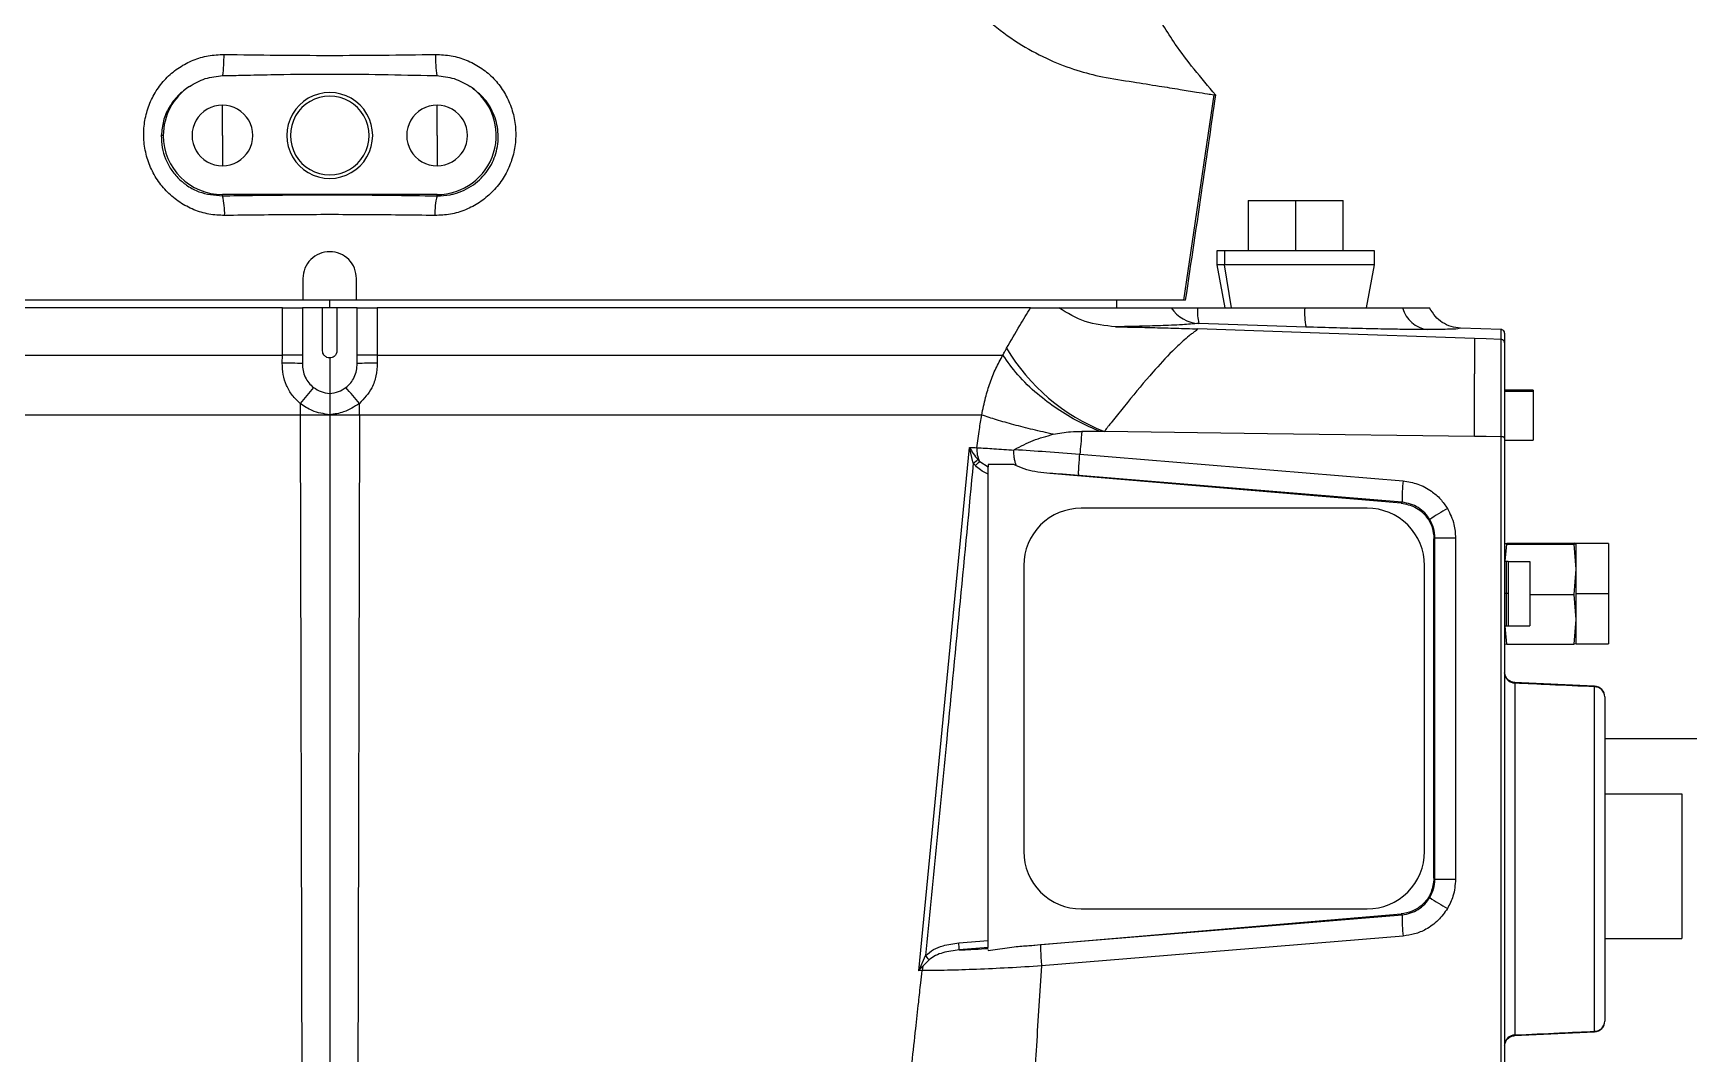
# Model space of a CAD drawing. Header units: millimetres. Extents: x -356 to 237, y 0 to 365.
# Drawn here: x 163.01 to 172.12, y 42.7 to 48.32 of the extents above; entities that cross this region are included whole.
import ezdxf

# ---------------------------------------------------------------- set-up
doc = ezdxf.new("R2010")
doc.units = ezdxf.units.MM

msp = doc.modelspace()

# ---------------------------------------------------------------- linework, layer by layer
at = {"color": 7, "linetype": 'Continuous', "lineweight": 25}
for p, q in [((164.0481, 47.7579), (164.0481, 47.9252)), ((165.2292, 47.7579), (165.2292, 47.9252)), ((169.5026, 47.982), (169.3357, 46.8524)), ((163.7227, 47.7579), (163.7118, 47.7579)), ((164.0481, 47.7579), (164.0481, 47.5905)), ((165.2292, 47.7579), (165.2292, 47.5905)), ((164.0481, 47.4258), (164.0481, 47.4325)), ((165.2292, 47.4325), (164.0481, 47.4325)), ((165.2292, 47.4258), (165.2292, 47.4325)), ((169.6922, 47.3996), (169.6922, 47.124)), ((169.6922, 47.3996), (169.9536, 47.3996)), ((169.9536, 47.3996), (170.215, 47.3996)), ((169.9536, 47.124), (169.9536, 47.3996)), ((170.215, 47.124), (170.215, 47.3996)), ((169.5205, 47.124), (169.5205, 47.0453)), ((169.5617, 47.124), (169.5205, 47.124)), ((169.5617, 47.124), (169.5617, 47.0453)), ((170.3867, 47.124), (169.5617, 47.124)), ((170.3867, 47.0453), (170.3867, 47.124)), ((169.5205, 47.0453), (169.5638, 46.8091)), ((169.5617, 47.0453), (169.5205, 47.0453)), ((170.3867, 47.0453), (169.5617, 47.0453)), ((169.6009, 46.8091), (169.5617, 47.0453)), ((170.3434, 46.8091), (170.3867, 47.0453)), ((164.491, 46.9705), (164.491, 46.8524)), ((164.7863, 46.8524), (164.7863, 46.9705)), ((164.491, 46.8524), (159.9988, 46.8524)), ((164.7863, 46.8524), (164.491, 46.8524)), ((164.6386, 46.8091), (164.6386, 46.8524)), ((169.3357, 46.8524), (164.7863, 46.8524)), ((168.9694, 46.8091), (168.9694, 46.8524)), ((169.3478, 46.8524), (169.3357, 46.8524)), ((164.3778, 46.8091), (159.9565, 46.8091)), ((164.3778, 46.5492), (164.3778, 46.8091)), ((164.3778, 46.8091), (164.488, 46.8091)), ((164.488, 46.8091), (164.488, 46.5492)), ((164.5993, 46.8091), (164.488, 46.8091)), ((164.5993, 46.5728), (164.5993, 46.8091)), ((164.678, 46.8091), (164.5993, 46.8091)), ((164.678, 46.8091), (164.678, 46.5728)), ((164.7893, 46.8091), (164.678, 46.8091)), ((164.7893, 46.5492), (164.7893, 46.8091)), ((164.7893, 46.8091), (164.8995, 46.8091)), ((164.8995, 46.8091), (164.8995, 46.5492)), ((168.4936, 46.8091), (164.8995, 46.8091)), ((168.4936, 46.8091), (168.6501, 46.8091)), ((168.6501, 46.8091), (169.2684, 46.8091)), ((169.2684, 46.8091), (169.4134, 46.8091)), ((169.4134, 46.8091), (170.0031, 46.8091)), ((170.0031, 46.8091), (170.5415, 46.8091)), ((170.5415, 46.8091), (170.6906, 46.8091)), ((170.0104, 46.7037), (169.4206, 46.7234)), ((171.0842, 46.69), (170.861, 46.6978)), ((171.0842, 46.6357), (171.0842, 46.69)), ((171.1032, 46.6703), (171.1032, 46.6162)), ((170.9379, 46.6408), (170.9379, 46.458)), ((171.0842, 46.1), (171.0842, 46.6357)), ((171.1032, 46.6162), (171.1032, 46.0928)), ((159.9565, 46.5492), (164.3778, 46.5492)), ((164.488, 46.5492), (164.3778, 46.5492)), ((164.488, 46.5492), (164.488, 46.5034)), ((164.6386, 46.5335), (164.6386, 46.3372)), ((164.7893, 46.5034), (164.7893, 46.5492)), ((164.8995, 46.5492), (164.7893, 46.5492)), ((164.8995, 46.5492), (168.3424, 46.5492)), ((170.9379, 46.458), (170.9379, 46.4464)), ((170.9379, 46.1019), (170.9379, 46.4464)), ((164.6386, 46.3372), (164.6386, 46.2214)), ((171.2607, 46.3563), (171.1032, 46.3563)), ((171.1032, 46.3506), (171.2607, 46.3506)), ((171.2607, 46.3563), (171.2607, 46.3506)), ((171.2607, 46.3506), (171.2607, 46.0807)), ((164.4755, 46.2196), (159.968, 46.2196)), ((164.6386, 46.2196), (164.4755, 46.2196)), ((164.4755, 46.2196), (164.4944, 38.502)), ((164.6386, 46.2214), (164.6386, 46.2196)), ((164.8017, 46.2196), (164.6386, 46.2196)), ((164.6386, 46.2196), (164.6386, 38.502)), ((164.8017, 46.2196), (164.7829, 38.502)), ((168.2259, 46.2196), (164.8017, 46.2196)), ((171.0842, 38.7996), (171.0842, 46.1)), ((167.88, 43.1613), (168.1593, 46.0405)), ((168.1797, 45.9551), (168.1593, 46.0405)), ((171.1032, 46.0928), (171.1032, 38.7996)), ((171.1032, 46.0807), (171.2607, 46.0807)), ((168.2148, 45.9639), (168.2607, 45.9341)), ((168.403, 45.948), (168.2607, 45.948)), ((168.2607, 45.948), (168.2607, 45.9341)), ((168.2607, 45.8948), (168.2607, 45.9341)), ((168.4177, 45.9398), (168.403, 45.948)), ((168.7657, 46.0038), (170.5447, 45.8566)), ((168.2607, 43.328), (168.2607, 45.8948)), ((170.5342, 45.7345), (168.6001, 45.8984)), ((170.5388, 45.7391), (168.7598, 45.8863)), ((170.5342, 45.7345), (170.5388, 45.7391)), ((170.3473, 45.7067), (168.7725, 45.7067)), ((170.7193, 45.5437), (170.7142, 45.5386)), ((170.7142, 43.67), (170.7142, 45.5386)), ((170.7193, 43.665), (170.7193, 45.5437)), ((170.7193, 45.5437), (170.8331, 45.5437)), ((170.8331, 45.5437), (170.8331, 43.665)), ((171.1032, 45.5123), (171.1146, 45.5148)), ((171.1146, 45.5097), (171.1032, 45.5123)), ((171.1069, 45.4158), (171.1146, 45.5097)), ((171.1146, 45.5148), (171.4855, 45.5148)), ((171.1146, 45.5097), (171.4855, 45.5097)), ((171.4969, 45.5123), (171.4855, 45.5148)), ((171.4855, 45.5097), (171.4969, 45.5123)), ((171.4969, 45.3706), (171.4855, 45.5097)), ((171.6741, 45.5123), (171.4969, 45.5123)), ((171.4969, 45.3706), (171.4969, 45.5123)), ((171.6741, 45.5123), (171.6741, 45.2367)), ((168.4575, 45.3917), (168.4575, 43.8169)), ((170.6623, 43.8169), (170.6623, 45.3917)), ((171.1229, 45.4132), (171.1108, 45.4136)), ((171.1108, 45.4136), (171.1108, 45.2367)), ((171.1229, 45.4132), (171.1229, 45.2367)), ((171.1229, 45.4132), (171.241, 45.4132)), ((171.241, 45.4132), (171.241, 45.0602)), ((171.4855, 45.2316), (171.4969, 45.3706)), ((171.4969, 45.2367), (171.4969, 45.3706)), ((171.1108, 45.2367), (171.1032, 45.2367)), ((171.1229, 45.2367), (171.1108, 45.2367)), ((171.1108, 45.2367), (171.1108, 45.0598)), ((171.1229, 45.2367), (171.1229, 45.0602)), ((171.241, 45.2316), (171.4855, 45.2316)), ((171.4969, 45.0951), (171.4855, 45.2316)), ((171.4969, 45.0951), (171.4969, 45.2367)), ((171.4969, 45.2367), (171.6741, 45.2367)), ((171.6741, 45.2367), (171.6741, 44.9611)), ((171.1146, 44.9586), (171.1064, 45.0573)), ((171.1108, 45.0598), (171.1229, 45.0602)), ((171.1229, 45.0602), (171.241, 45.0602)), ((171.4855, 44.9586), (171.4969, 45.0951)), ((171.4969, 44.9611), (171.4969, 45.0951)), ((171.1032, 44.9611), (171.1146, 44.9586)), ((171.1146, 44.9586), (171.4855, 44.9586)), ((171.4969, 44.9611), (171.4855, 44.9586)), ((171.4969, 44.9611), (171.6741, 44.9611)), ((171.5981, 44.7272), (171.1563, 44.7472)), ((171.5981, 44.7272), (171.1563, 44.7472)), ((171.1602, 44.744), (171.1602, 42.8078)), ((171.5974, 42.828), (171.5974, 44.7239)), ((171.6544, 44.6683), (171.6544, 42.8836)), ((191.7949, 44.437), (171.6544, 44.437)), ((171.6544, 44.1342), (172.0776, 44.1342)), ((172.0776, 44.1342), (172.0776, 43.3389)), ((170.7142, 43.67), (170.7193, 43.665)), ((170.7193, 43.665), (170.8331, 43.665)), ((168.4051, 43.2937), (170.5342, 43.4742)), ((168.5494, 43.3049), (170.5388, 43.4696)), ((168.7725, 43.502), (170.3473, 43.502)), ((170.5388, 43.4696), (170.5342, 43.4742)), ((168.0996, 43.3147), (168.2607, 43.328)), ((168.2607, 43.2887), (168.1016, 43.2756)), ((168.2607, 43.2887), (168.2607, 43.328)), ((168.2607, 43.2735), (168.4051, 43.2937)), ((168.2607, 43.2772), (168.2607, 43.2735)), ((170.5447, 43.3521), (168.5554, 43.1875)), ((171.6544, 43.3389), (172.0776, 43.3389)), ((167.8815, 43.1642), (167.9158, 43.2444)), ((167.9011, 43.1866), (167.8815, 43.1642)), ((167.9011, 43.1866), (167.8981, 43.1618)), ((167.9374, 43.2219), (167.9011, 43.1866)), ((167.8981, 43.1618), (167.88, 43.1613)), ((171.1563, 42.8046), (171.5981, 42.8246)), ((171.1563, 42.8046), (171.5981, 42.8246)), ((171.1596, 42.805), (171.1598, 42.8051))]:
    msp.add_line(p, q, dxfattribs=at)
at = {"color": 7, "linetype": 'Continuous', "lineweight": 25, "flags": 128}
for points in [[(170.9379, 46.6408), (170.0851, 46.6704), (169.4151, 46.6936)], [(171.0842, 46.6357), (171.0022, 46.6386), (170.9379, 46.6408)], [(168.8773, 46.1284), (168.8213, 46.1291), (168.7773, 46.1296)], [(168.9015, 46.128), (168.8879, 46.1282), (168.8773, 46.1284)], [(170.9379, 46.1019), (169.7975, 46.1165), (168.9015, 46.128)], [(171.0842, 46.1), (171.0022, 46.1011), (170.9379, 46.1019)]]:
    msp.add_lwpolyline(points, dxfattribs=at)
at = {"color": 7, "linetype": 'Continuous', "lineweight": 25}
for centre, radius, start, end in [((163.157, 48.1958), 0.8999, 353.06288, 0.51091), ((166.1201, 48.1957), 0.8997, 179.48384, 186.93318), ((164.0481, 47.7579), 0.3254, 123.96881, 180.00027), ((165.2292, 47.7579), 0.3254, 270.00011, 56.03325), ((164.0481, 47.7579), 0.1673, 359.9992, 180.0008), ((164.6386, 47.7579), 0.2362, 89.99957, 270.00043), ((164.6386, 47.7579), 0.2165, 89.99922, 270.00078), ((164.6386, 47.7579), 0.2362, 269.99957, 90.00043), ((164.6386, 47.7579), 0.2165, 269.99922, 90.00078), ((165.2292, 47.7579), 0.1673, 359.9992, 180.0008), ((164.0481, 47.7579), 0.3254, 180.00055, 269.99986), ((164.0481, 47.7579), 0.1673, 179.9992, 0.0008), ((165.2292, 47.7579), 0.1673, 179.9992, 0.0008), ((163.6789, 47.3292), 0.3816, 358.27278, 14.65422), ((165.5977, 47.3293), 0.3809, 165.32635, 181.73682), ((169.429, 46.9163), 0.1931, 213.73057, 267.50629), ((169.6847, 46.7887), 0.2721, 175.70349, 193.88897), ((170.3617, 46.781), 0.3596, 175.52244, 192.40123), ((170.699, 46.8518), 0.1632, 195.20455, 263.12794), ((169.3071, 47.15), 1.0995, 210.82151, 248.35126), ((164.1747, 30.9408), 15.5657, 88.84668, 89.25329), ((165.1028, 30.9303), 15.5762, 90.74684, 91.15319), ((176.7077, 36.0333), 15.959, 139.62685, 140.03891), ((271.941, 46.4892), 107.4658, 180.1098, 180.14373), ((152.8524, 36.272), 15.5889, 39.9562, 40.37804), ((57.3362, 46.4892), 107.4658, 359.85627, 359.8902), ((168.344, 46.0299), 0.1452, 176.08147, 207.03767), ((167.4893, 46.8843), 1.1576, 306.61625, 308.17531), ((167.5141, 46.6691), 0.9941, 312.9388, 314.81436), ((171.5016, 45.7501), 0.9628, 173.6527, 180.6581), ((168.7725, 45.3917), 0.3149, 89.99824, 180.0024), ((170.3473, 45.3917), 0.315, 0.00052, 90.00055), ((171.7253, 44.0955), 1.8626, 120.19943, 123.71556), ((171.1111, 45.4215), 0.00787, 179.95456, 268.01087), ((171.1111, 45.0519), 0.00787, 91.98913, 180.05398), ((171.1606, 44.8014), 0.0574, 181.51133, 269.57334), ((171.6077, 44.7237), 0.0103, 159.88381, 179.16579), ((171.5971, 44.6666), 0.0573, 1.68307, 89.74392), ((171.5953, 44.6683), 0.059, 359.99139, 87.39835), ((168.7725, 43.8169), 0.3149, 179.9976, 270.00176), ((170.3473, 43.8169), 0.315, 269.99945, 359.99948), ((171.7237, 45.1107), 1.8596, 236.2816, 239.80341), ((171.5015, 43.4585), 0.9628, 179.34184, 186.34741), ((167.781, 43.2792), 0.3206, 359.3477, 6.35981), ((167.2106, 42.5472), 0.9917, 42.86964, 44.67592), ((171.5971, 42.8852), 0.0573, 270.25608, 358.31693), ((171.6077, 42.8281), 0.0103, 180.83421, 200.11619), ((171.5953, 42.8835), 0.059, 272.60165, 0.00861), ((171.1606, 42.7504), 0.0574, 90.4243, 178.48983)]:
    msp.add_arc(centre, radius, start, end, dxfattribs=at)
for points, knots in [([(167.8163, 49.1497), (167.8263, 49.1078), (167.8461, 49.0247), (167.8897, 48.9056), (167.9416, 48.7938), (168.02, 48.6584), (168.1321, 48.5109), (168.2834, 48.3663), (168.4398, 48.2549), (168.5952, 48.173), (168.7446, 48.1161), (168.8983, 48.0764), (169.0505, 48.0548), (169.193, 48.0312), (169.3091, 48.0129), (169.398, 47.9987), (169.4592, 47.9889), (169.4906, 47.9839), (169.5015, 47.9822)], [0, 0, 0, 0, 0.058158, 0.115246, 0.170806, 0.224471, 0.326225, 0.41961, 0.505984, 0.58465, 0.656117, 0.721311, 0.798441, 0.863484, 0.916387, 0.957097, 0.985059, 1, 1, 1, 1]), ([(169.5135, 47.9803), (169.4732, 48.0275), (169.3958, 48.1184), (169.2748, 48.278), (169.2039, 48.3966), (169.1625, 48.466)], [0, 0, 0, 0, 0.310294, 0.596536, 1, 1, 1, 1]), ([(164.0603, 47.3177), (164.0313, 47.319), (163.9735, 47.3215), (163.8897, 47.3472), (163.8123, 47.388), (163.7439, 47.4439), (163.6878, 47.5125), (163.6463, 47.5911), (163.6207, 47.6763), (163.6123, 47.7646), (163.621, 47.8524), (163.6463, 47.9363), (163.6871, 48.0132), (163.7421, 48.0805), (163.8095, 48.135), (163.8864, 48.1751), (163.97, 48.2003), (164.0279, 48.2026), (164.0569, 48.2038)], [0, 0, 0, 0, 0.0622502, 0.124147, 0.1867722, 0.2495957, 0.3128029, 0.3763246, 0.4395961, 0.503078, 0.5659013, 0.6284292, 0.6904878, 0.7520461, 0.8140345, 0.8757115, 0.9378409, 1, 1, 1, 1]), ([(164.0569, 48.2038), (164.2508, 48.2013), (164.6386, 48.1964), (165.0265, 48.2013), (165.2204, 48.2038)], [0, 0, 0, 0, 0.499996, 1, 1, 1, 1]), ([(165.2204, 48.2038), (165.2496, 48.2026), (165.3076, 48.2002), (165.3913, 48.1749), (165.4681, 48.1348), (165.5356, 48.0801), (165.5904, 48.0129), (165.6311, 47.9359), (165.6564, 47.8518), (165.665, 47.764), (165.6564, 47.6756), (165.6308, 47.5904), (165.5891, 47.5119), (165.5329, 47.4434), (165.4646, 47.3877), (165.387, 47.347), (165.3035, 47.3215), (165.2457, 47.319), (165.2169, 47.3177)], [0, 0, 0, 0, 0.062636, 0.124426, 0.186448, 0.248099, 0.309899, 0.371969, 0.434388, 0.497556, 0.560751, 0.624313, 0.687755, 0.750765, 0.813821, 0.876055, 0.938234, 1, 1, 1, 1]), ([(163.8663, 48.0277), (163.8444, 48.0118), (163.8115, 47.988), (163.7795, 47.9498), (163.765, 47.9288), (163.758, 47.9173), (163.7423, 47.8905), (163.7196, 47.8389), (163.7144, 47.785), (163.7118, 47.7579)], [0, 0, 0, 0, 0.249947, 0.374374, 0.460635, 0.486133, 0.499789, 0.748805, 1, 1, 1, 1]), ([(163.8663, 48.0277), (163.8947, 48.0442), (163.9518, 48.0773), (164.0174, 48.0838), (164.0503, 48.0871)], [0, 0, 0, 0, 0.498372, 1, 1, 1, 1]), ([(164.0503, 48.0871), (164.0557, 48.0872), (164.0712, 48.0876), (164.1219, 48.0887), (164.2167, 48.0907), (164.3972, 48.0945), (164.7335, 48.0984), (165.0255, 48.0914), (165.2216, 48.0872), (165.227, 48.0871)], [0, 0, 0, 0, 0.013619, 0.039683, 0.129134, 0.255416, 0.500044, 0.986342, 1, 1, 1, 1]), ([(165.227, 48.0871), (165.2596, 48.0839), (165.3252, 48.0774), (165.3823, 48.0443), (165.411, 48.0277)], [0, 0, 0, 0, 0.496975, 1, 1, 1, 1]), ([(165.2292, 47.4258), (165.2534, 47.4266), (165.2849, 47.4277), (165.354, 47.4438), (165.4317, 47.4799), (165.511, 47.5603), (165.5582, 47.6582), (165.5713, 47.7647), (165.5486, 47.8696), (165.4952, 47.9634), (165.4391, 48.0063), (165.411, 48.0277)], [0, 0, 0, 0, 0.085257, 0.110986, 0.250383, 0.380792, 0.502401, 0.628019, 0.752521, 0.87622, 1, 1, 1, 1]), ([(169.3478, 46.8524), (169.3792, 47.0623), (169.4355, 47.4381), (169.4896, 47.8142), (169.5135, 47.9803)], [0, 0, 0, 0, 0.558619, 1, 1, 1, 1]), ([(169.5015, 47.9822), (169.5017, 47.9821), (169.5021, 47.9821), (169.5025, 47.982), (169.5027, 47.982)], [0, 0, 0, 0, 0.503997, 1, 1, 1, 1]), ([(169.5027, 47.982), (169.5036, 47.9818), (169.5053, 47.9815), (169.509, 47.9809), (169.5117, 47.9805), (169.5135, 47.9803)], [0, 0, 0, 0, 0.2479453, 0.4980004, 1, 1, 1, 1]), ([(163.7118, 47.7579), (163.7126, 47.7356), (163.7142, 47.6915), (163.7335, 47.6281), (163.7644, 47.5695), (163.806, 47.5192), (163.858, 47.4775), (163.9362, 47.4354), (164.004, 47.4296), (164.0481, 47.4258)], [0, 0, 0, 0, 0.126472, 0.250147, 0.37342, 0.501578, 0.618116, 0.751749, 1, 1, 1, 1]), ([(164.0481, 47.4258), (164.1583, 47.4275), (164.3788, 47.4309), (164.7725, 47.4321), (165.056, 47.4282), (165.2292, 47.4258)], [0, 0, 0, 0, 0.2800101, 0.5599963, 1, 1, 1, 1]), ([(165.2169, 47.3177), (165.0884, 47.3193), (164.8314, 47.3224), (164.4459, 47.3224), (164.1888, 47.3193), (164.0603, 47.3177)], [0, 0, 0, 0, 0.333336, 0.666664, 1, 1, 1, 1]), ([(164.7863, 46.9705), (164.7841, 46.9898), (164.7796, 47.0284), (164.7455, 47.0775), (164.6968, 47.1104), (164.6387, 47.122), (164.5807, 47.1105), (164.5318, 47.0776), (164.4977, 47.0285), (164.4932, 46.9898), (164.491, 46.9705)], [0, 0, 0, 0, 0.124976, 0.249852, 0.374764, 0.49978, 0.624846, 0.749919, 0.874918, 1, 1, 1, 1]), ([(168.3629, 46.5866), (168.3873, 46.6287), (168.4305, 46.703), (168.4745, 46.7769), (168.4936, 46.8091)], [0, 0, 0, 0, 0.565042, 1, 1, 1, 1]), ([(168.9616, 46.7052), (168.905, 46.7109), (168.7933, 46.7223), (168.6974, 46.7804), (168.6501, 46.8091)], [0, 0, 0, 0, 0.507148, 1, 1, 1, 1]), ([(170.861, 46.6978), (170.8431, 46.6998), (170.8076, 46.7039), (170.7601, 46.7274), (170.7184, 46.7617), (170.7002, 46.7926), (170.6906, 46.8091)], [0, 0, 0, 0, 0.251963, 0.499711, 0.734125, 1, 1, 1, 1]), ([(169.4083, 46.6858), (169.4075, 46.6853), (169.4062, 46.6843), (169.4038, 46.6826), (169.4002, 46.6801), (169.3938, 46.6754), (169.3824, 46.6669), (169.3617, 46.6507), (169.3243, 46.6191), (169.2563, 46.5544), (169.1536, 46.4418), (169.0527, 46.3194), (168.9768, 46.2252), (168.9425, 46.1825), (168.9259, 46.1619), (168.9186, 46.1528), (168.9154, 46.1488)], [0, 0, 0, 0, 0.003805, 0.006793, 0.012142, 0.021756, 0.039135, 0.070819, 0.129418, 0.240198, 0.455515, 0.754331, 0.891296, 0.952129, 0.978937, 1, 1, 1, 1]), ([(169.4206, 46.7234), (169.3904, 46.7209), (169.32, 46.7153), (169.2111, 46.711), (169.0883, 46.7074), (169.0057, 46.7059), (168.9616, 46.7052)], [0, 0, 0, 0, 0.197736, 0.460721, 0.711694, 1, 1, 1, 1]), ([(168.9616, 46.7052), (168.9969, 46.7045), (169.0692, 46.7031), (169.1802, 46.7005), (169.2961, 46.6974), (169.3749, 46.6949), (169.4151, 46.6936)], [0, 0, 0, 0, 0.2334, 0.478406, 0.734362, 1, 1, 1, 1]), ([(169.4151, 46.6936), (169.4138, 46.6921), (169.4116, 46.6895), (169.4093, 46.6869), (169.4083, 46.6858)], [0, 0, 0, 0, 0.559322, 1, 1, 1, 1]), ([(170.6794, 46.6898), (170.6477, 46.69), (170.578, 46.6902), (170.4656, 46.6918), (170.3303, 46.6945), (170.1769, 46.6984), (170.0664, 46.702), (170.0104, 46.7037)], [0, 0, 0, 0, 0.142306, 0.312259, 0.504354, 0.748952, 1, 1, 1, 1]), ([(170.861, 46.6978), (170.8562, 46.6964), (170.8372, 46.691), (170.799, 46.6919), (170.7435, 46.6897), (170.7025, 46.6898), (170.6794, 46.6898)], [0, 0, 0, 0, 0.082993, 0.324488, 0.620973, 1, 1, 1, 1]), ([(171.1032, 46.6703), (171.1029, 46.673), (171.1022, 46.6787), (171.0971, 46.6852), (171.0907, 46.6891), (171.0863, 46.6897), (171.0842, 46.69)], [0, 0, 0, 0, 0.270782, 0.562472, 0.789426, 1, 1, 1, 1]), ([(164.6386, 46.5335), (164.6331, 46.5342), (164.6214, 46.5356), (164.6083, 46.5463), (164.6006, 46.5595), (164.5997, 46.5685), (164.5993, 46.5728)], [0, 0, 0, 0, 0.270286, 0.562394, 0.789746, 1, 1, 1, 1]), ([(164.678, 46.5728), (164.6773, 46.5673), (164.6759, 46.5556), (164.6652, 46.5424), (164.652, 46.5348), (164.643, 46.5339), (164.6386, 46.5335)], [0, 0, 0, 0, 0.270236, 0.562459, 0.789787, 1, 1, 1, 1]), ([(168.3424, 46.5492), (168.3461, 46.5563), (168.3527, 46.5689), (168.3598, 46.5813), (168.3629, 46.5866)], [0, 0, 0, 0, 0.5637701, 1, 1, 1, 1]), ([(171.1032, 46.6162), (171.1031, 46.6177), (171.1029, 46.6206), (171.1012, 46.6253), (171.0985, 46.6292), (171.0949, 46.6323), (171.0904, 46.6348), (171.0867, 46.6354), (171.0842, 46.6357)], [0, 0, 0, 0, 0.151855, 0.284993, 0.493751, 0.625287, 0.753777, 1, 1, 1, 1]), ([(164.3775, 46.5052), (164.3776, 46.5134), (164.3778, 46.5281), (164.3778, 46.5428), (164.3778, 46.5492)], [0, 0, 0, 0, 0.559996, 1, 1, 1, 1]), ([(164.4754, 46.2833), (164.4603, 46.2977), (164.4301, 46.3267), (164.3994, 46.382), (164.3802, 46.4422), (164.3784, 46.4842), (164.3775, 46.5052)], [0, 0, 0, 0, 0.249029, 0.498965, 0.748709, 1, 1, 1, 1]), ([(164.488, 46.5034), (164.4887, 46.4903), (164.4901, 46.4643), (164.5025, 46.4278), (164.5218, 46.3953), (164.5403, 46.379), (164.5494, 46.371)], [0, 0, 0, 0, 0.260079, 0.51341, 0.759559, 1, 1, 1, 1]), ([(164.7279, 46.371), (164.737, 46.379), (164.7555, 46.3953), (164.7748, 46.4278), (164.7872, 46.4643), (164.7886, 46.4903), (164.7893, 46.5034)], [0, 0, 0, 0, 0.240441, 0.48659, 0.739921, 1, 1, 1, 1]), ([(164.8998, 46.5052), (164.8985, 46.4818), (164.8961, 46.435), (164.8687, 46.3544), (164.8272, 46.3103), (164.8019, 46.2833)], [0, 0, 0, 0, 0.281659, 0.561171, 1, 1, 1, 1]), ([(164.8995, 46.5492), (164.8995, 46.541), (164.8995, 46.5263), (164.8997, 46.5117), (164.8998, 46.5052)], [0, 0, 0, 0, 0.560004, 1, 1, 1, 1]), ([(168.2259, 46.2196), (168.2326, 46.2517), (168.245, 46.3116), (168.2706, 46.3975), (168.302, 46.476), (168.329, 46.5251), (168.3424, 46.5492)], [0, 0, 0, 0, 0.279741, 0.522186, 0.764717, 1, 1, 1, 1]), ([(168.8773, 46.1284), (168.8374, 46.1458), (168.7558, 46.1815), (168.6405, 46.2514), (168.5275, 46.3366), (168.4242, 46.4341), (168.3686, 46.5123), (168.3424, 46.5492)], [0, 0, 0, 0, 0.189168, 0.386548, 0.583657, 0.803775, 1, 1, 1, 1]), ([(164.6386, 46.2214), (164.6055, 46.2262), (164.5463, 46.2348), (164.4971, 46.2685), (164.4754, 46.2833)], [0, 0, 0, 0, 0.559126, 1, 1, 1, 1]), ([(164.5494, 46.371), (164.5627, 46.3624), (164.5901, 46.3449), (164.6222, 46.3398), (164.6386, 46.3372)], [0, 0, 0, 0, 0.48735, 1, 1, 1, 1]), ([(164.6386, 46.3372), (164.6551, 46.3398), (164.6872, 46.3449), (164.7145, 46.3624), (164.7279, 46.371)], [0, 0, 0, 0, 0.51265, 1, 1, 1, 1]), ([(164.8019, 46.2833), (164.7738, 46.265), (164.7237, 46.2322), (164.6646, 46.2247), (164.6386, 46.2214)], [0, 0, 0, 0, 0.56009, 1, 1, 1, 1]), ([(168.1992, 46.0398), (168.2037, 46.0735), (168.2117, 46.1335), (168.2216, 46.1934), (168.2259, 46.2196)], [0, 0, 0, 0, 0.560397, 1, 1, 1, 1]), ([(168.62, 46.1133), (168.5824, 46.1218), (168.5094, 46.1383), (168.4052, 46.165), (168.3112, 46.1913), (168.253, 46.2107), (168.2259, 46.2196)], [0, 0, 0, 0, 0.283331, 0.549328, 0.790393, 1, 1, 1, 1]), ([(168.4064, 46.0299), (168.4401, 46.0477), (168.5081, 46.0837), (168.5825, 46.1034), (168.62, 46.1134)], [0, 0, 0, 0, 0.494804, 1, 1, 1, 1]), ([(168.62, 46.1134), (168.6517, 46.1192), (168.7037, 46.1289), (168.7566, 46.1294), (168.7773, 46.1296)], [0, 0, 0, 0, 0.608271, 1, 1, 1, 1]), ([(168.7773, 46.1296), (168.7751, 46.1062), (168.7712, 46.0643), (168.7674, 46.0223), (168.7657, 46.0038)], [0, 0, 0, 0, 0.558529, 1, 1, 1, 1]), ([(168.9154, 46.1488), (168.9128, 46.1449), (168.9081, 46.138), (168.9035, 46.1311), (168.9015, 46.128)], [0, 0, 0, 0, 0.560009, 1, 1, 1, 1]), ([(171.1032, 46.0928), (171.1031, 46.0934), (171.1028, 46.0946), (171.1009, 46.0963), (171.0982, 46.0977), (171.0948, 46.0988), (171.0914, 46.0995), (171.0879, 46.0999), (171.0854, 46.1), (171.0842, 46.1)], [0, 0, 0, 0, 0.080949, 0.169416, 0.353596, 0.501243, 0.66227, 0.830783, 1, 1, 1, 1]), ([(168.1593, 46.0405), (168.1668, 46.0404), (168.1801, 46.0401), (168.1934, 46.0399), (168.1992, 46.0398)], [0, 0, 0, 0, 0.5617832, 1, 1, 1, 1]), ([(168.1593, 46.0405), (168.1658, 46.0291), (168.1789, 46.0057), (168.196, 45.9849), (168.2048, 45.9742)], [0, 0, 0, 0, 0.486934, 1, 1, 1, 1]), ([(168.1992, 46.0398), (168.2307, 46.038), (168.2988, 46.0343), (168.3669, 46.0292), (168.4035, 46.0265)], [0, 0, 0, 0, 0.461252, 1, 1, 1, 1]), ([(168.4177, 45.9398), (168.4152, 45.946), (168.4099, 45.9591), (168.4055, 45.9806), (168.4031, 46.0034), (168.4034, 46.0188), (168.4035, 46.0265)], [0, 0, 0, 0, 0.226544, 0.477507, 0.740003, 1, 1, 1, 1]), ([(168.4035, 46.0265), (168.4036, 46.0266), (168.4036, 46.027), (168.4039, 46.0278), (168.4048, 46.0288), (168.4058, 46.0295), (168.4064, 46.0299)], [0, 0, 0, 0, 0.115055, 0.2358705, 0.5127821, 1, 1, 1, 1]), ([(168.4064, 46.0299), (168.4642, 46.0262), (168.584, 46.0186), (168.7036, 46.0089), (168.7656, 46.0038)], [0, 0, 0, 0, 0.4818788, 1, 1, 1, 1]), ([(168.1797, 45.9551), (168.1311, 45.4491), (168.0444, 44.5454), (167.9551, 43.6419), (167.9158, 43.2444)], [0, 0, 0, 0, 0.5600005, 1, 1, 1, 1]), ([(168.1913, 45.9413), (168.189, 45.9438), (168.185, 45.9483), (168.1813, 45.953), (168.1797, 45.9551)], [0, 0, 0, 0, 0.5601007, 1, 1, 1, 1]), ([(168.2607, 45.8948), (168.2464, 45.9015), (168.2208, 45.9135), (168.2003, 45.9328), (168.1913, 45.9413)], [0, 0, 0, 0, 0.560385, 1, 1, 1, 1]), ([(168.2048, 45.9742), (168.2066, 45.9722), (168.2097, 45.9686), (168.2132, 45.9653), (168.2148, 45.9639)], [0, 0, 0, 0, 0.560243, 1, 1, 1, 1]), ([(168.6001, 45.8984), (168.5782, 45.9006), (168.5357, 45.9049), (168.4737, 45.9162), (168.4361, 45.9321), (168.4177, 45.9398)], [0, 0, 0, 0, 0.35133, 0.682773, 1, 1, 1, 1]), ([(168.7598, 45.8863), (168.7595, 45.8899), (168.7587, 45.9022), (168.7604, 45.9269), (168.7623, 45.9624), (168.7645, 45.9893), (168.7657, 46.0038)], [0, 0, 0, 0, 0.092459, 0.312686, 0.630083, 1, 1, 1, 1]), ([(168.7598, 45.8863), (168.7297, 45.8887), (168.6765, 45.893), (168.6233, 45.8968), (168.6001, 45.8984)], [0, 0, 0, 0, 0.564876, 1, 1, 1, 1]), ([(170.5447, 45.8566), (170.5719, 45.8522), (170.6272, 45.8434), (170.6966, 45.8059), (170.7516, 45.759), (170.7762, 45.723), (170.7884, 45.7052)], [0, 0, 0, 0, 0.276896, 0.561237, 0.783703, 1, 1, 1, 1]), ([(170.6914, 45.6447), (170.6826, 45.6574), (170.6648, 45.6829), (170.628, 45.7113), (170.5856, 45.732), (170.5548, 45.7367), (170.5388, 45.7391)], [0, 0, 0, 0, 0.247181, 0.499256, 0.740901, 1, 1, 1, 1]), ([(170.5342, 45.7345), (170.5604, 45.7291), (170.6144, 45.7181), (170.6739, 45.6651), (170.7084, 45.6018), (170.7123, 45.5592), (170.7142, 45.5386)], [0, 0, 0, 0, 0.271368, 0.562072, 0.78855, 1, 1, 1, 1]), ([(170.7193, 45.5437), (170.718, 45.5617), (170.7156, 45.5973), (170.6994, 45.6291), (170.6914, 45.6447)], [0, 0, 0, 0, 0.506592, 1, 1, 1, 1]), ([(170.7884, 45.7052), (170.8026, 45.6766), (170.8281, 45.6255), (170.8316, 45.5687), (170.8331, 45.5437)], [0, 0, 0, 0, 0.5598, 1, 1, 1, 1]), ([(171.1596, 44.7471), (171.1524, 44.7482), (171.1414, 44.7498), (171.1283, 44.7574), (171.1194, 44.7649), (171.1122, 44.7738), (171.1071, 44.783), (171.1039, 44.7918), (171.1034, 44.7974), (171.1032, 44.7999)], [0, 0, 0, 0, 0.256798, 0.394231, 0.533814, 0.670877, 0.798861, 0.910489, 1, 1, 1, 1]), ([(171.1596, 44.7471), (171.1561, 44.7474), (171.149, 44.7481), (171.1402, 44.751), (171.1334, 44.7544), (171.1285, 44.7576), (171.1239, 44.761), (171.1201, 44.7644), (171.1173, 44.766), (171.1162, 44.7666)], [0, 0, 0, 0, 0.215691, 0.444418, 0.563598, 0.685044, 0.805746, 0.919812, 1, 1, 1, 1]), ([(171.1597, 44.7468), (171.1597, 44.7467), (171.1605, 44.7462), (171.1603, 44.745), (171.1602, 44.744)], [0, 0, 0, 0, 0.066354, 1, 1, 1, 1]), ([(171.5974, 44.7239), (171.5158, 44.7276), (171.3701, 44.7344), (171.2243, 44.741), (171.1602, 44.744)], [0, 0, 0, 0, 0.559992, 1, 1, 1, 1]), ([(170.7142, 43.67), (170.7111, 43.6436), (170.7046, 43.5887), (170.6568, 43.525), (170.5967, 43.4853), (170.5546, 43.4778), (170.5342, 43.4742)], [0, 0, 0, 0, 0.271448, 0.562162, 0.788601, 1, 1, 1, 1]), ([(170.6914, 43.5639), (170.6994, 43.5796), (170.7156, 43.6114), (170.718, 43.6469), (170.7193, 43.665)], [0, 0, 0, 0, 0.493397, 1, 1, 1, 1]), ([(170.8331, 43.665), (170.8306, 43.6331), (170.8262, 43.5761), (170.7999, 43.5256), (170.7884, 43.5034)], [0, 0, 0, 0, 0.560188, 1, 1, 1, 1]), ([(170.5388, 43.4696), (170.5548, 43.472), (170.5856, 43.4767), (170.628, 43.4973), (170.6648, 43.5258), (170.6826, 43.5513), (170.6914, 43.5639)], [0, 0, 0, 0, 0.259049, 0.500739, 0.75281, 1, 1, 1, 1]), ([(170.7884, 43.5034), (170.7725, 43.481), (170.7402, 43.4354), (170.6757, 43.3898), (170.6093, 43.3613), (170.566, 43.3551), (170.5447, 43.3521)], [0, 0, 0, 0, 0.276256, 0.560433, 0.783169, 1, 1, 1, 1]), ([(167.9158, 43.2444), (167.9303, 43.2562), (167.9596, 43.2799), (168.0227, 43.3045), (168.0705, 43.3108), (168.0996, 43.3147)], [0, 0, 0, 0, 0.279725, 0.560736, 1, 1, 1, 1]), ([(168.1016, 43.2756), (168.0717, 43.272), (168.0274, 43.2667), (167.9719, 43.2465), (167.9487, 43.23), (167.9374, 43.2219)], [0, 0, 0, 0, 0.514197, 0.762213, 1, 1, 1, 1]), ([(168.1016, 43.2756), (168.1306, 43.2769), (168.1837, 43.2795), (168.2367, 43.2826), (168.2607, 43.2841)], [0, 0, 0, 0, 0.547294, 1, 1, 1, 1]), ([(168.4051, 43.2937), (168.4319, 43.2957), (168.48, 43.2993), (168.5281, 43.3032), (168.5494, 43.3049)], [0, 0, 0, 0, 0.557027, 1, 1, 1, 1]), ([(168.5494, 43.3049), (168.5491, 43.3013), (168.5484, 43.2891), (168.5501, 43.2643), (168.552, 43.2288), (168.5542, 43.2019), (168.5554, 43.1875)], [0, 0, 0, 0, 0.092429, 0.312655, 0.630063, 1, 1, 1, 1]), ([(168.5554, 43.1875), (168.4942, 43.1837), (168.3749, 43.1765), (168.2021, 43.1687), (168.0443, 43.1632), (167.9445, 43.1623), (167.8981, 43.1618)], [0, 0, 0, 0, 0.279707, 0.545108, 0.788422, 1, 1, 1, 1]), ([(168.5554, 43.1875), (168.5458, 43.0408), (168.5275, 42.7615), (168.5019, 42.3739), (168.4787, 42.0307), (168.4574, 41.7241), (168.4369, 41.436), (168.4171, 41.1664), (168.398, 40.9138), (168.378, 40.6603), (168.3567, 40.401), (168.3336, 40.1323), (168.3097, 39.8668), (168.2851, 39.6045), (168.268, 39.4308), (168.2595, 39.3445)], [0, 0, 0, 0, 0.114409, 0.217815, 0.302351, 0.382085, 0.457019, 0.527153, 0.592487, 0.654217, 0.725016, 0.794992, 0.864148, 0.932483, 1, 1, 1, 1]), ([(167.4957, 39.3804), (167.5162, 39.5875), (167.5574, 40.0062), (167.6226, 40.6356), (167.6716, 41.094), (167.7025, 41.3792), (167.715, 41.4936), (167.728, 41.6138), (167.7418, 41.7398), (167.7562, 41.8715), (167.7739, 42.0332), (167.7944, 42.2202), (167.8182, 42.4368), (167.841, 42.6433), (167.8614, 42.8293), (167.8776, 42.9755), (167.8893, 43.0819), (167.8956, 43.1396), (167.8981, 43.1618)], [0, 0, 0, 0, 0.164201, 0.331853, 0.499178, 0.527915, 0.558179, 0.589969, 0.623288, 0.658134, 0.694507, 0.751597, 0.806618, 0.866341, 0.915541, 0.954217, 0.982371, 1, 1, 1, 1]), ([(167.8815, 43.1642), (167.8812, 43.1637), (167.8807, 43.1627), (167.8803, 43.1618), (167.88, 43.1613)], [0, 0, 0, 0, 0.561317, 1, 1, 1, 1]), ([(171.1602, 42.8078), (171.2418, 42.8116), (171.3875, 42.8182), (171.5333, 42.825), (171.5974, 42.828)], [0, 0, 0, 0, 0.560006, 1, 1, 1, 1]), ([(171.1032, 42.7519), (171.1035, 42.7541), (171.104, 42.7594), (171.1072, 42.7679), (171.1121, 42.7776), (171.1193, 42.7869), (171.1282, 42.7945), (171.1413, 42.8021), (171.1524, 42.8037), (171.1596, 42.8047)], [0, 0, 0, 0, 0.077797, 0.190256, 0.323692, 0.46451, 0.605184, 0.74259, 1, 1, 1, 1]), ([(171.1075, 42.7726), (171.1082, 42.7728), (171.1106, 42.7732), (171.1124, 42.7779), (171.1158, 42.7827), (171.1195, 42.7882), (171.1239, 42.7929), (171.1286, 42.7968), (171.1336, 42.7997), (171.1437, 42.8036), (171.1526, 42.8042), (171.1596, 42.8047)], [0, 0, 0, 0, 0.030738, 0.10741, 0.206719, 0.310493, 0.410147, 0.503612, 0.592148, 0.677316, 1, 1, 1, 1]), ([(171.1602, 42.8078), (171.1603, 42.8068), (171.1605, 42.8057), (171.1597, 42.8051), (171.1597, 42.805)], [0, 0, 0, 0, 0.933064, 1, 1, 1, 1])]:
    msp.add_open_spline(points, degree=3, knots=knots, dxfattribs=at)

doc.saveas('drawing.dxf')
